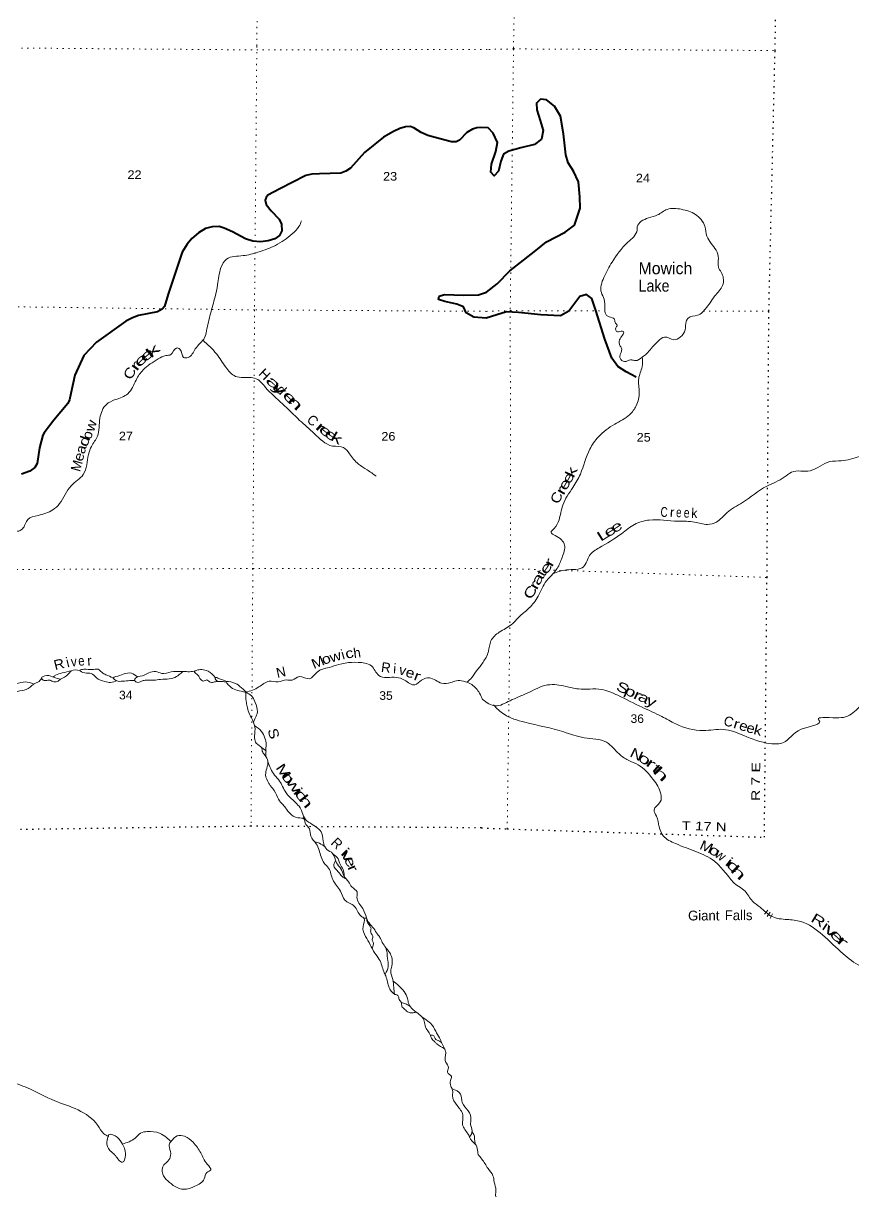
# Model space of a CAD drawing. Header units: feet. Extents: x -252658 to 9, y -366365 to -181930.
# Drawn here: x -228982 to -212067, y -223389 to -199600 of the extents above; entities that cross this region are included whole.
import ezdxf
from ezdxf.enums import TextEntityAlignment as Align

# ---------------------------------------------------------------- set-up
doc = ezdxf.new("R2010")
doc.units = ezdxf.units.FT
doc.header["$LTSCALE"] = 80
doc.linetypes.add('DOTTED', pattern=[1.5, 0.3, -1.2])
for name, color, linetype, lineweight in [('26', 7, 'Continuous', 40), ('39', 7, 'Continuous', 13), ('6', 7, 'DOTTED', 25), ('7', 7, 'DOTTED', 13)]:
    doc.layers.add(name, color=color, linetype=linetype, lineweight=lineweight)
doc.layers.add('41', color=7, linetype='Continuous')

msp = doc.modelspace()

# ---------------------------------------------------------------- linework, layer by layer
at = {"layer": '26'}
for points in [[(-219534.03, -205077.33), (-219317.74, -204906.84), (-219059.28, -204645.7), (-218779.12, -204429.04), (-218527.32, -204228.21), (-218311.99, -204049.16), (-217929.33, -203853.62), (-217740.6, -203714.56), (-217688.54, -203548.03), (-217626.25, -203365.5), (-217629.92, -203134.04), (-217661.03, -202827.86), (-217761.53, -202611.56), (-217868.53, -202439.48), (-217915.21, -202278.04), (-217967.23, -201850.91), (-218026, -201492.14), (-218150.81, -201289.7), (-218310.56, -201155.34), (-218433.29, -201142.09), (-218512.71, -201227.86), (-218510.06, -201362.71), (-218437.78, -201580.75), (-218377.43, -201784.58), (-218411.48, -201963.36), (-218557.55, -202066.6), (-218836.23, -202138.38), (-219082.65, -202206.44), (-219190.02, -202267.79), (-219245.86, -202410.14), (-219288.17, -202608.96), (-219377.81, -202708.72), (-219445.55, -202635.62), (-219433.75, -202466.69), (-219344.53, -202211.97), (-219310.39, -202025.15), (-219399.1, -201837.14), (-219501.79, -201729.24)], [(-219501.79, -201729.24), (-219667.48, -201723.31), (-219733.68, -201732.24), (-219823.04, -201753.53), (-219938.21, -201827.14), (-220082.81, -201980.68), (-220157.05, -202013.21), (-220252.14, -202013.09), (-220578.96, -201926.96), (-220731.47, -201885.49), (-220865.38, -201825.16), (-221016.55, -201732.23), (-221095.25, -201703.81), (-221186.75, -201706.69), (-221302.83, -201739.84), (-221433.54, -201804.6), (-221634.76, -201917.54), (-222022.58, -202229.61), (-222309.94, -202550.82), (-222401.54, -202609.22), (-222504.21, -202651.45), (-222938.84, -202668.9), (-223095.11, -202673.08), (-223222.8, -202700.07), (-223752.92, -202970.3), (-223993.82, -203102.66), (-224031.2, -203149.89), (-224050.35, -203205.23), (-224032.22, -203289.59), (-223925.18, -203423.7), (-223762.24, -203592.66), (-223714.2, -203690.55), (-223708.66, -203824.9), (-223756.75, -203920.44), (-223855.39, -203988.49), (-223990.78, -204035.39), (-224143.72, -204049.83), (-224301.39, -204039.64), (-224452.8, -203994.11), (-224718.56, -203846.19), (-224884.32, -203771.44), (-224990.85, -203740.51), (-225131.11, -203745.9), (-225266.91, -203783.85), (-225411.94, -203869.35), (-225546.81, -203984.27), (-225637.45, -204099.25), (-225739.11, -204260.18), (-226030.8, -205121.21), (-226104.12, -205370.2), (-226152.31, -205427.5), (-226246.19, -205479.46), (-226633.25, -205555.84), (-226756.51, -205602.05), (-226888.04, -205671.93), (-227492.36, -206094.46), (-227744.96, -206367.7), (-227932.74, -206772.58), (-228015.5, -207140.32), (-228037.27, -207270.88), (-228076.26, -207347.15), (-228359.78, -207684.52), (-228555.89, -207942.25), (-228581.91, -207990.35), (-228652.07, -208253.45), (-228702.06, -208571.18), (-228747.85, -208650.22), (-228848.69, -208726.72), (-229020.17, -208786.45)], [(-219539.15, -205609.5), (-219795.3, -205585.58), (-219947.17, -205501.35), (-220004.07, -205379.87), (-220138.14, -205322.01), (-220386.94, -205270.97), (-220513.11, -205225.29), (-220502.32, -205162.96), (-220391.25, -205123.87), (-220011.31, -205140.07), (-219697.47, -205133.4), (-219534.03, -205077.33)], [(-216485.34, -206813.66), (-216683.56, -206699.06), (-216853.64, -206590.77), (-216980.86, -206426.54), (-217121.91, -206038.8), (-217307.23, -205451.41), (-217387.31, -205207.14), (-217493.24, -205127.64), (-217630.57, -205164.55), (-217859.24, -205466.23), (-218025.32, -205557.2), (-218425.94, -205539.26), (-218882.66, -205492.61), (-219126.26, -205482.22), (-219326.25, -205540.67), (-219539.15, -205609.5)]]:
    msp.add_lwpolyline(points, dxfattribs=at)
at = {"layer": '39'}
for p, q in [((-213798.45, -217675.91), (-213866.73, -217757.25)), ((-213751.34, -217710.47), (-213809.77, -217804.09)), ((-213705.41, -217746.99), (-213747.68, -217840.92))]:
    msp.add_line(p, q, dxfattribs=at)
for points in [[(-216358.32, -206404.02), (-216499.98, -206473.42), (-216574.35, -206458.62), (-216626.77, -206464.15), (-216689.47, -206489.71), (-216793.82, -206452.49), (-216815.33, -206389.89), (-216777.52, -206237.32), (-216807.13, -206178.67), (-216821.92, -206049.73), (-216760.54, -205955.74), (-216739.61, -205879.47), (-216791.91, -205872.93), (-216882.62, -205880.11), (-216897.99, -205807.51), (-216871.21, -205749.41), (-216912.97, -205696.69), (-216928.34, -205624.09), (-216974.41, -205599.5), (-217084.7, -205552.16), (-217121.71, -205429.04), (-217137.67, -205217.59), (-217192.74, -205088.26), (-217143.24, -204778.83), (-216974.89, -204466.51), (-216652.52, -204061.1), (-216464.69, -203813.36), (-216459.98, -203747), (-216232.55, -203566.06), (-216048.65, -203505.44), (-215850.09, -203390.63), (-215562.07, -203389.37), (-215275.11, -203492.75), (-215082.24, -203736.1), (-215039.99, -203937.74), (-214853.61, -204225.3), (-214805, -204394.81), (-214806.77, -204567.86), (-214747.43, -204673.07), (-214709.56, -204908.89), (-214856.84, -205130.85), (-215046.83, -205392.65), (-215233.74, -205549.83), (-215419.61, -205606.4), (-215460.61, -205676.44), (-215484.47, -205843.24), (-215580.65, -205991.23), (-215714.16, -206048.31), (-215902.91, -205992.16), (-216034.72, -206079.44), (-216175.18, -206224.99), (-216275.02, -206336.73), (-216358.24, -206400.33)], [(-234279.54, -210716.61), (-234110.06, -210601.57), (-233821.21, -210324.69), (-233505.36, -210146.81), (-233261.86, -210135.35), (-232852.64, -210226.4), (-232370.49, -210273.93), (-232056.54, -210257.18), (-231823.5, -210108.63), (-231644.35, -209925.24), (-231457.54, -209602.94), (-231132.37, -209487.61), (-230661.8, -209492.71), (-230032.63, -209694.92), (-229548.43, -209909.66), (-229372.97, -209869.26), (-229236.44, -209888.87), (-229100.38, -209948.76), (-229001.29, -209903.5), (-228890.43, -209711.32), (-228682.3, -209628.97), (-228381.29, -209515.39), (-228243.02, -209387.97), (-228005.44, -209023.92), (-227759.37, -208792.91), (-227652, -208385.14), (-227591.74, -208220.61), (-227470.66, -208014.44), (-227420.1, -207648.36), (-227288.08, -207367.77), (-227105.91, -207269.02), (-226849.04, -207146.91), (-226680.85, -206868.73), (-226539.66, -206662.77), (-226231.31, -206438.48), (-226073.62, -206369.69), (-225972.84, -206350.63), (-225860.65, -206216.88), (-225790.52, -206239.8), (-225712.04, -206407.85), (-225621.55, -206408.83), (-225474.7, -206235.16), (-225284.95, -206005.56), (-225245.14, -205869.01), (-225164.58, -205517.36), (-225072.05, -205173.9), (-225020.9, -204928.69), (-224950.39, -204576.93), (-224837.75, -204404.91), (-224499.03, -204334.04), (-224196.5, -204262.79), (-223998.6, -204194.43), (-223840.91, -204125.63), (-223496.25, -203891.66), (-223359.69, -203738.03), (-223308.06, -203623.77)], [(-225321.27, -206055.65), (-225041.45, -206336.55), (-224853.55, -206606.5), (-224654.63, -206793.98), (-224333.13, -206819.62), (-224200.85, -206859.33), (-224039.85, -207022.23), (-223697.79, -207352.27), (-223345.77, -207690.47), (-223049.23, -207957.58), (-222674.11, -208213.44), (-222449.24, -208246.09), (-222332.03, -208370.24), (-222147.47, -208581.74), (-221969.83, -208698.49), (-221786.36, -208831.41)], [(-216358.24, -206400.33), (-216362.28, -206597.5), (-216431.23, -206840.34), (-216419.97, -207118.16), (-216481.22, -207395.28), (-216618.03, -207577.1), (-216920.09, -207769.4), (-217253.05, -208027.81), (-217428.84, -208279.68), (-217621.32, -208784.96), (-217773.15, -209057.18), (-217980.3, -209421.45), (-218055.87, -209720.57), (-218156.34, -209894.68), (-218217.6, -209976.6), (-218137.64, -210035.73), (-217942.3, -210234.83), (-217995.25, -210487.88), (-218092.16, -210708.31), (-218336.82, -210997.76), (-218501.14, -211310.11), (-218690.8, -211539.72), (-218869.63, -211694.96), (-219026.33, -211852.44), (-219273.63, -212007.03), (-219444.65, -212186.5), (-219497.22, -212403.33), (-219544.75, -212521.61), (-219606.09, -212618.54)], [(-218180.07, -210817.41), (-217901.13, -210738.32), (-217556.06, -210673.22), (-217432.86, -210442.98), (-217239.93, -210287.86), (-216779.8, -210000.49), (-216518.05, -209811.83), (-216215.02, -209722.17), (-215629.17, -209745.91), (-215290.98, -209763.25), (-215027.63, -209812.07), (-214847.9, -209765.5), (-214630.4, -209570.38), (-214316.11, -209364.11), (-213821.28, -209032.79), (-213462.91, -208849.09), (-213312.81, -208745.88), (-212933.87, -208717.33), (-212533.19, -208532.02), (-212299.39, -208516.15), (-211927.89, -208427.15), (-211644.92, -208329.25)], [(-224442.66, -213234.37), (-224177.89, -213124.43), (-223969.36, -213007.84), (-223784.44, -213017.9), (-223615.07, -212981.46), (-223496.42, -212982.74), (-223350.8, -212913.82), (-223148.16, -212956.3), (-222991.7, -212821.01), (-222747.21, -212724.95), (-222547.41, -212666.69), (-222018.14, -212640.19), (-221884.02, -212694.01), (-221733.45, -212889.03), (-221369.88, -212929.23), (-221207.61, -212983.36), (-220995.58, -213082.35), (-220859.68, -212985.11), (-220700.24, -212938.49), (-220450.12, -213047.97), (-220266.95, -213035.85), (-220147.83, -212996.85), (-220007.13, -213004.42), (-219835.01, -213076.79), (-219678.17, -213251.73), (-219614.41, -213380.34)], [(-219932.51, -213027.26), (-219833.31, -212931.77), (-219735.08, -212787.79), (-219665.73, -212705.95), (-219606.09, -212618.54)], [(-228226.74, -212967.77), (-228353.01, -212930.14), (-228501.4, -212892.28), (-228608.64, -212947.52), (-228558.89, -212992.38), (-228454.2, -212983.44), (-228380.12, -213012.44), (-228291.64, -213013.4), (-228224.19, -212966.4)], [(-227999.43, -212792.96), (-228189.03, -212839.26), (-228322.3, -212884.14), (-228375.04, -212921.85)], [(-227829.37, -212787.55), (-227999.43, -212792.96), (-228078.87, -212878.72), (-228168.04, -212936.18), (-228226.74, -212967.77)], [(-227154.12, -212936.67), (-227296.45, -212875.11), (-227380.34, -212825.86), (-227458.06, -212764.58), (-227580.8, -212769.3), (-227749.68, -212763.44), (-227826.36, -212784.77), (-227730.42, -212836.17), (-227595.8, -212847.7), (-227492.25, -212935.44), (-227318.19, -213013.87), (-227203.78, -213033.24), (-227072.27, -212995.15)], [(-226655.36, -212918.31), (-226773.16, -212844.52), (-226942.32, -212862.83), (-227099.79, -212913.5), (-227150.33, -212935.11), (-227104.64, -212983.95), (-226988.29, -213009.39), (-226843.33, -212996.85), (-226709.8, -212989.3)], [(-225767.11, -212809.08), (-225968.33, -212816.98), (-226159.75, -212847.13), (-226282, -212809.55), (-226419.1, -212838.28), (-226596.9, -212906.86), (-226655.34, -212916.3), (-226691.91, -212948.13), (-226712.38, -212978.13), (-226668.71, -213026.95), (-226571.92, -213005.84), (-226499.28, -212986.48), (-226322.29, -212986.38), (-226181.31, -212969.78), (-226004.2, -212959.61), (-225860.85, -212912.82), (-225800.04, -212873.19), (-225726.65, -212808.99)], [(-225497.67, -212804.11), (-225624.35, -212812.64), (-225686.65, -212807.94), (-225763.09, -212809.13)], [(-225070.89, -212930.82), (-225213.92, -212800.97), (-225342.27, -212769.37), (-225455.1, -212786.28), (-225493.57, -212808.02), (-225441.92, -212862.97), (-225378.58, -212950.27), (-225310.82, -213003.38), (-225236.16, -212982.03), (-225166.32, -213029.12), (-225081.73, -213019.96), (-225002.68, -213014.64)], [(-228768.91, -213064.63), (-228943.37, -213020.44), (-229124.74, -213050.71), (-229263.9, -213083.45), (-229287.49, -213208.08), (-229108.56, -213214.05), (-228921.06, -213175.79), (-228768.04, -213064.34)], [(-228609.26, -212949.84), (-228682.58, -213027.61), (-228722.99, -213043.29), (-228773.55, -213066.91)], [(-224831.19, -213014.64), (-224962.4, -212962.84), (-225036.48, -212933.83), (-225068.6, -212929.46), (-225066.92, -212957.68), (-225005.22, -213012.73), (-224930.79, -213011.53), (-224842.88, -213028.29)], [(-224432.58, -213232.46), (-224563.91, -213112.19), (-224705.79, -213034.11), (-224842.42, -213022.55), (-224800.86, -213079.41), (-224683.27, -213171.33), (-224540.96, -213213.16), (-224440.44, -213233.45)], [(-219614.41, -213380.34), (-219357.49, -213509.49), (-219054.29, -213403.73), (-218708.33, -213252.1), (-218289.69, -213083.06), (-217917.39, -213112.8), (-217662.14, -213165.57), (-217188.92, -213174.14), (-216855.81, -213294.06), (-216360.84, -213538.3), (-215961.95, -213725.26), (-215673.48, -213876.95), (-215110.93, -214013.17), (-214703.84, -213988.91), (-214290.19, -214111.62), (-213754.14, -214277.77), (-213480.02, -214258.26), (-213116.72, -213986.06), (-212758.3, -213798.33), (-212762.29, -213794.26), (-212546.31, -213748.04), (-212132.93, -213699.69), (-211996.93, -213596.36), (-211858.62, -213464.87), (-211563.2, -213330.86), (-211550.9, -213326.84), (-211076.58, -213210.77), (-210878.76, -213168.4)], [(-224442.66, -213234.37), (-224436.74, -213415.73), (-224417.86, -213520.69), (-224383.08, -213641.93), (-224308.44, -213793.82), (-224256.37, -213983.74), (-224264.51, -214162.93), (-224231.57, -214270.05), (-224118.15, -214374.02), (-224108.76, -214430.52), (-224055.45, -214515.71), (-223996.5, -214633.18), (-224016.39, -214786.06), (-224040.03, -214914.73), (-223971.7, -215090.72), (-223940.12, -215141.43), (-223862.8, -215236.94), (-223778.38, -215413.11), (-223685.17, -215524.91), (-223548.42, -215697.62), (-223382.59, -215792.08), (-223252.16, -215817.67), (-223234.91, -215890.37), (-223147.9, -216016.21), (-223115.46, -216165.63), (-223010.67, -216319.86), (-222907.19, -216584.87), (-222848.35, -216712.41), (-222755.04, -216816.16), (-222671.31, -217050.74), (-222513.17, -217286.13), (-222426.79, -217466.34), (-222231.16, -217591.34), (-222092.73, -217792.27), (-222028.99, -217845.34), (-222053, -218006.23), (-222001.1, -218210.25), (-221906.51, -218376.45), (-221813.98, -218546.67), (-221721, -218678.61), (-221629.36, -218925.36), (-221590.16, -219012.41), (-221518.62, -219256.93), (-221461.34, -219346.18), (-221403.54, -219389.2)], [(-224440.32, -213233.4), (-224326.87, -213308.14), (-224234.48, -213490.44), (-224214.47, -213669.94), (-224261.95, -213774.18), (-224288.98, -213844.6)], [(-219394.09, -213490.54), (-219177.97, -213680.26), (-218754.67, -213843.31), (-217959.11, -214040.12), (-217545.43, -214158.8), (-217085.15, -214251.78), (-216831.8, -214489.66), (-216645.79, -214616.22), (-216443.35, -214712.75), (-216134.21, -215009.53), (-215980.12, -215302.81), (-215991.88, -215467.72), (-216116.41, -215631.54), (-216069.36, -215756.76), (-216013.16, -215972.63), (-215932.46, -216156.53), (-215680.32, -216315.92), (-215269.1, -216478.86), (-214888.43, -216673.7), (-214699.06, -216866.69), (-214595.6, -216990.45), (-214512.09, -217095.89), (-214262.29, -217287.46), (-214113.29, -217488.12), (-213955.47, -217614.41), (-213709.68, -217803.93), (-213406.16, -217863.19), (-213124.61, -217904.13), (-212682.3, -218178.05), (-212261.27, -218562.44), (-211907.39, -218817.39), (-211531.23, -219060.49), (-211372.16, -219261.24), (-211219.47, -219298.94), (-211051.19, -219387.09), (-210913.06, -219468.91), (-210747.84, -219462.45), (-210593.93, -219576.62), (-210349.39, -219691.67), (-210132.07, -219711.87), (-209981.22, -219731.43), (-209808.89, -219817.61), (-209643.79, -219823.22), (-209540.8, -219796.04), (-209458.31, -219804.88)], [(-224269.49, -213911.85), (-224130.12, -214023.38), (-224053.37, -214167.23), (-224028.72, -214294.41), (-224033.71, -214376.95), (-224030.31, -214429.36)], [(-224126.76, -214359.23), (-224080.08, -214386.52), (-224030.31, -214429.36)], [(-224035.7, -214546.14), (-224034.94, -214481.68), (-224030.37, -214428.4)], [(-223994, -214646.53), (-223859.08, -214920.72), (-223755.93, -215042.7), (-223692.83, -215150.15), (-223621.97, -215281.85), (-223478.93, -215432.47), (-223306.43, -215643.84), (-223249.82, -215789.49), (-223126.44, -215901.62), (-222891.57, -216111.65), (-222855.8, -216319.52), (-222792.8, -216435.03), (-222673.06, -216514.88), (-222596.85, -216705.07), (-222505.79, -216828.93), (-222445.15, -216974.63), (-222348.03, -217096.54), (-222278.85, -217200.03), (-222173.45, -217301.89), (-222178.73, -217408.6), (-222058.78, -217641.56), (-221980.51, -217827.73), (-221931.47, -217933.01), (-221834.28, -218048.89), (-221761.19, -218162.49), (-221707.68, -218229.54), (-221660.6, -218330.77), (-221591.46, -218438.29), (-221553.82, -218658.26), (-221539.63, -218819.57), (-221605.33, -218978.51)], [(-223289.31, -215801.51), (-223267.87, -215785.26), (-223240.8, -215801.53)], [(-223032.3, -216277.32), (-222942.18, -216310.53), (-222826.69, -216381.47)], [(-222662.99, -216529.62), (-222561.72, -216624.87), (-222530.54, -216709.81), (-222475.46, -216815.16), (-222436.63, -216934.43), (-222434.99, -216985.77)], [(-222618.6, -216672.6), (-222649.83, -216762.91), (-222558.79, -216888.79), (-222483.43, -216980.26), (-222392.12, -217044.25)], [(-222049.64, -217820.58), (-221990.64, -217833.66), (-221981.92, -217829.85)], [(-221979.97, -217829.85), (-221955.65, -217936.78), (-221890.54, -218044.25), (-221897.49, -218122.74), (-221854.5, -218229.97), (-221869.05, -218270.1), (-221847.57, -218324.72), (-221864.51, -218446.33)], [(-221597.53, -218422.94), (-221472.91, -218618.85), (-221465.15, -218814.34), (-221486.39, -218910.8), (-221448.26, -219088.48), (-221426.02, -219249.87), (-221411.42, -219383.01)], [(-221442.6, -219113.99), (-221215.76, -219328.7), (-221145.02, -219470.48), (-221122.19, -219581.52), (-221037.04, -219695.25), (-220905.52, -219799.41), (-220795.95, -219889.23), (-220676.33, -219979.16), (-220571.6, -220137.42), (-220496.81, -220277.22), (-220394.79, -220495.88)], [(-221403.54, -219389.2), (-221335.54, -219424.09), (-221325.91, -219460.46), (-221314.27, -219496.84), (-221270.72, -219555.73), (-221261.54, -219630.37), (-221201.96, -219695.47), (-221128.24, -219754.69), (-221047.92, -219765.63), (-220969.06, -219753.39)], [(-221268.68, -219553.74), (-221190.56, -219580.78), (-221099.62, -219626.68)], [(-237111.85, -219797.6), (-236949.71, -219827.08), (-236789.68, -219901.33), (-236611.88, -220003.98), (-236368.64, -220014.67), (-236154.91, -220139.87), (-236055.71, -220255.76), (-235875.4, -220316.13), (-235758.88, -220327.47), (-235564.07, -220351.74), (-235319.28, -220400.72), (-235062.77, -220480.04), (-234611.83, -220615.87), (-234004.69, -220809.78), (-233533.66, -220947.84), (-233178.73, -221038.3), (-233180.72, -221036.26), (-232933.7, -221067.14), (-232768.01, -221002.46), (-232667.13, -220975.35), (-232503.62, -221095.97), (-232386.56, -221060.98), (-232225.89, -221080.85), (-232061.68, -221141.05), (-231629.33, -221147.75), (-231192.35, -221102.12), (-230936.83, -221094.81), (-230650.75, -221053.59), (-230395.05, -221030.18), (-230177.69, -221018.43), (-229827.8, -221024.23), (-229594.83, -221052.94), (-229278.22, -221153.06), (-228893.74, -221296.22), (-228341.71, -221558.03), (-227865.22, -221744.49), (-227464.65, -222059.05), (-227337.93, -222229.64), (-227244.07, -222287.06)], [(-220837.52, -219857.68), (-220798.82, -219961.72), (-220764.06, -220084.97), (-220702.76, -220174.27), (-220657.76, -220281.52), (-220590.26, -220356.79), (-220548.5, -220397.53), (-220394.79, -220495.88)], [(-220681.62, -220222.21), (-220606.92, -220233.73), (-220585.44, -220288.35), (-220541.55, -220319.04), (-220455.57, -220368.41)], [(-220371, -220641.1), (-220371.27, -220548.51), (-220394.79, -220495.88)], [(-220370.86, -220633.36), (-220369.78, -220764.07), (-220308.86, -220885.6), (-220330.04, -220976.02), (-220248.63, -221065.53), (-220269.66, -221143.87), (-220262.94, -221256.75), (-220225.77, -221345.79), (-220226.98, -221448.51), (-220134.87, -221654.98), (-220018.42, -221843.58), (-220022.78, -222042.96), (-219912.41, -222235.53), (-219859.32, -222338.84), (-219813.72, -222395.73), (-219748.17, -222464.93), (-219713.93, -222600.5), (-219703.25, -222654.75)], [(-220239.26, -221309.97), (-220065.79, -221424.07), (-220029.57, -221593.67), (-219906.87, -221764.21), (-219852.67, -221944.08), (-219859.77, -222034.65), (-219829.15, -222167.94), (-219879.23, -222300.73)], [(-226959.76, -222440.63), (-226703.42, -222319.1), (-226589.6, -222217.6), (-226454.46, -222184.82), (-226201.45, -222219.79), (-226063.68, -222305.88), (-225968.12, -222389.51)], [(-219835.38, -222188.64), (-219783.99, -222261.09), (-219776.96, -222347.79), (-219764.6, -222440.64)], [(-227249.79, -222283.56), (-227280.08, -222441.78), (-227179.44, -222606.04), (-227101.81, -222675.37), (-227034.5, -222766.74), (-226960.59, -222809.85), (-226900.52, -222661.43), (-226921.01, -222522.21), (-227007.72, -222370.19), (-227159.19, -222251.72), (-227241.66, -222252.84), (-227245.3, -222286.31)], [(-225970.55, -222387.38), (-225844.08, -222274.02), (-225691.31, -222281.72), (-225519.76, -222402.42), (-225363.4, -222617.65), (-225227.43, -222856.82), (-225160.34, -222966.33), (-225237.42, -223021.9), (-225291.19, -223148.22), (-225482.03, -223299.25), (-225714.05, -223361.2), (-226035.86, -223190.52), (-226136.79, -223050.43), (-226114.48, -222863.33), (-226035.17, -222789.65), (-225977.49, -222673.44), (-225999.71, -222510.03), (-225992.52, -222411.4), (-225968.48, -222389.2)], [(-219703.25, -222654.75), (-219567.81, -222838.98), (-219502.39, -222940.23), (-219403.15, -223084.07), (-219378.35, -223219.14), (-219341.72, -223378.47), (-219348.85, -223485.06), (-219273.66, -223616.59), (-219124.48, -223799.14), (-218975.11, -223963.58), (-218761.82, -224180.96), (-218612.27, -224327.29), (-218504.63, -224436.99), (-218444.96, -224510.01), (-218390.89, -224540.72), (-218319.36, -224635.99), (-218135.13, -224740.39), (-217965.23, -224866.8), (-217833.32, -224966.67), (-217673.2, -225064.81), (-217529.83, -225225.17), (-217494.8, -225344.23), (-217351.34, -225496.54), (-217243.4, -225576.07), (-217208.14, -225673), (-217100.58, -225790.75), (-216990.48, -225856.21), (-216904.71, -225937.53), (-216812.44, -225974.64), (-216631.93, -226048.82), (-216448.69, -226052.6), (-216312.12, -226090.13), (-216175.89, -226161.88), (-216030.54, -226129.06), (-215870.17, -226203.05), (-215753.62, -226228.32), (-215548.29, -226435.56), (-215367.43, -226475.54), (-215197.08, -226557.67), (-215128.75, -226769.63), (-214988.08, -226996.37), (-214820.25, -227128.79), (-214666.33, -227242.97), (-214600.58, -227312.02), (-214561, -227380.82)]]:
    msp.add_spline(points, degree=3, dxfattribs=at)
at = {"layer": '6'}
msp.add_line((-219639.15, -215995.27), (-224337.94, -215963.03), dxfattribs=at)
for points in [[(-219639.15, -215995.27), (-219113.28, -216017.28), (-213868.34, -216186.44), (-213814.14, -210892.32), (-213776.7, -205465.23), (-213649.8, -200153.7), (-213556.46, -194775.58), (-213454.49, -189536.12), (-213339.7, -183439.64)], [(-224337.94, -215963.03), (-229666.67, -216038.27), (-230119.33, -216049.48), (-230488.98, -216013.25), (-232074.25, -215875.21), (-234966.17, -215851.95), (-235436.68, -215840.81), (-240309.17, -215771.92), (-240782.23, -215807.09), (-245532.21, -215753.63), (-246008.79, -215746.45), (-251015.01, -215673.23)]]:
    msp.add_lwpolyline(points, dxfattribs=at)
at = {"layer": '7'}
for p, q in [((-215114.76, -205462.58), (-213776.7, -205465.23)), ((-218166.98, -210743.25), (-213814.14, -210892.32))]:
    msp.add_line(p, q, dxfattribs=at)
for points in [[(-224139.02, -183442.35), (-224096.4, -189574.71), (-224173.41, -194753.16), (-224219.72, -200066.7), (-224266.65, -205440.46), (-224300.38, -210709.83), (-224337.94, -215963.03)], [(-218961.52, -198760.21), (-218984.75, -200120.52), (-219051.45, -205454.76), (-219042.86, -210713.26), (-219113.28, -216017.28)], [(-245469.54, -199971.31), (-239993.32, -200010.48), (-234822.57, -200028.21), (-229501.6, -200099.94), (-224222.51, -200141), (-219486.39, -200130.35)], [(-219486.39, -200130.35), (-218984.75, -200120.52), (-213649.8, -200153.7)], [(-219537.8, -205468.88), (-224266.65, -205440.46), (-229555.46, -205371.1), (-234932.49, -205284.69), (-240121.36, -205260.69), (-245495.13, -205232.71), (-250722.71, -205087.45), (-250898.07, -205046.92)], [(-219537.8, -205468.88), (-219051.45, -205454.76), (-217118.51, -205458.6)], [(-250956.77, -210380.9), (-250867.33, -210379.79), (-245520.6, -210484.03), (-240233.54, -210531.22), (-234843.86, -210567.4), (-229596.31, -210733.04), (-224300.38, -210709.83), (-219588.3, -210713.35)], [(-219588.3, -210713.35), (-219042.86, -210713.26), (-218459.1, -210733.25)]]:
    msp.add_lwpolyline(points, dxfattribs=at)

# ---------------------------------------------------------------- texts
at = {"layer": '41'}
for s, height, p in [('Mowich', 242, (-216434.66, -204712.3)), ('Giant', 200, (-215424.37, -217882.42)), ('Falls', 200, (-214675.38, -217875.97))]:
    msp.add_text(s, height=height, dxfattribs=at).set_placement(p)
at = {"layer": '41', "width": 0.9}
msp.add_text('Lake', height=242, dxfattribs=at).set_placement((-216434.73, -205067.4))
at = {"layer": '41'}
for s, rotation, width, p in [('e', 42.43, 1.95, (-226398.86, -206426.24)), ('k', 40.472, 2.1, (-226278.92, -206347.6)), ('r', 54.11, 1.85, (-226620.19, -206637.6)), ('e', 46.836, 1.95, (-226516.38, -206525.14)), ('C', 62.562, 1.25, (-226723.85, -206773.98)), ('a', 316.01, 2.1, (-223946.17, -206999.97)), ('y', 316.01, 2.15, (-223824.94, -207108.38)), ('e', 316.122, 2, (-223609.18, -207299.6)), ('n', 316.172, 2.1, (-223503.32, -207407.44)), ('w', 72.813, 1.2, (-227510.22, -207828.09)), ('o', 74.984, 1.05, (-227579.1, -208013.17)), ('r', 318.595, 2.1, (-222975.67, -207907.05)), ('e', 321.591, 1.75, (-222873.81, -207985.24)), ('e', 325.007, 1.65, (-222759.48, -208069.37)), ('k', 330.004, 1.7, (-222637.37, -208136.94)), ('d', 70.219, 1.4, (-227647.93, -208146)), ('e', 72.247, 1.15, (-227754.24, -208462.6)), ('a', 74.713, 1.15, (-227711.94, -208306.02)), ('k', 64.587, 1.55, (-217715.99, -208783.53)), ('e', 60.74, 1.45, (-217784.04, -208910.89)), ('r', 60.41, 1.65, (-217928.51, -209168.32)), ('e', 60.339, 1.45, (-217861.99, -209044.08)), ('C', 65.534, 1.2, (-218016.58, -209305.98)), ('C', 357.948, 0.75, (-215916.13, -209658.22)), ('e', 357.411, 0.75, (-215615.98, -209663.17)), ('e', 357.155, 0.8, (-215457.25, -209672.9)), ('k', 356.975, 0.95, (-215300.75, -209679.56)), ('e', 32.191, 1.55, (-216833.26, -209939.72)), ('L', 31.999, 1.6, (-217107.65, -210105.75)), ('e', 31.973, 1.55, (-216970.28, -210026.59)), ('r', 61.345, 1.6, (-218164.91, -210630.51)), ('t', 61.232, 1.35, (-218330.96, -210849.1)), ('e', 55.67, 1.6, (-218244.49, -210751.63)), ('r', 61.426, 1.6, (-218475.47, -211098.05)), ('a', 59.775, 1.6, (-218409.65, -210973.54)), ('C', 56.614, 1.4, (-218561.52, -211247.12)), ('w', 17.131, 1.2, (-222588.37, -212594.1)), ('c', 15.83, 1.25, (-222307.1, -212532.47)), ('R', 14.059, 1.1, (-228229.97, -212756.87)), ('v', 5.822, 0.9, (-227941.33, -212704.77)), ('e', 4.949, 0.85, (-227790.11, -212688.82)), ('M', 22.671, 1.15, (-222937.79, -212711.8)), ('o', 20.238, 1.2, (-222773.44, -212645.35)), ('v', 347.262, 1.05, (-221266.79, -212879.34)), ('e', 340.898, 1.2, (-221121.02, -212928.52)), ('r', 339.463, 1.35, (-220978.52, -212993.3)), ('S', 336.202, 1.4, (-216797.01, -213231.5)), ('p', 333.639, 1.5, (-216643.05, -213305.47)), ('r', 333.834, 1.55, (-216495.83, -213376.96)), ('a', 333.834, 1.45, (-216368.72, -213430.19)), ('y', 334.854, 1.45, (-216213.29, -213504.09)), ('r', 343.194, 1.25, (-214462.31, -213969.93)), ('e', 342.758, 1.15, (-214319.27, -214013.24)), ('S', 286.771, 1.2, (-223972.28, -214101.82)), ('e', 344.758, 1.1, (-214171.04, -214058.29)), ('k', 345.8, 1.2, (-214023.65, -214101.24)), ('N', 333.366, 1.3, (-216517.51, -214587.1)), ('o', 324.97, 1.65, (-216367.21, -214672.96)), ('M', 304.2, 1.4, (-223756.85, -214898.8)), ('r', 324.337, 1.85, (-216235.66, -214759.76)), ('t', 318.706, 1.85, (-216127.99, -214862.63)), ('h', 314.731, 2.1, (-216045.05, -214967.01)), ('o', 305.164, 1.65, (-223666.96, -215029.29)), ('w', 305.33, 1.65, (-223543.27, -215183.84)), ('i', 308.477, 1.6, (-223457.2, -215312.32)), ('c', 309.409, 2, (-223387.19, -215398.99)), ('h', 308.163, 1.85, (-223295.11, -215517.12)), ('M', 336.289, 1.15, (-215088, -216470.35)), ('i', 315.56, 1.9, (-222487.04, -216560.12)), ('v', 304.593, 1.75, (-222451.68, -216631.22)), ('o', 332.46, 1.4, (-214932.73, -216547.93)), ('e', 298.195, 1.45, (-222400.54, -216731.61)), ('i', 321.803, 1.6, (-214646.38, -216767.46)), ('c', 321.359, 2, (-214567.49, -216850)), ('r', 293.355, 1.45, (-222349.75, -216855.26)), ('h', 315.704, 2.1, (-214466.71, -216977.44)), ('R', 329.043, 1.45, (-212818.44, -217963.76)), ('i', 325.879, 1.45, (-212675.22, -218073.45)), ('v', 319.315, 2, (-212567.55, -218170.42)), ('e', 316.127, 2, (-212456.33, -218271.74)), ('r', 315.848, 2.25, (-212339.56, -218378.73))]:
    msp.add_text(s, height=200, rotation=rotation, dxfattribs=dict(at, width=width)).set_placement(p, align=Align.CENTER)
for s, rotation, p in [('H', 315.417, (-224130.76, -206821.55)), ('d', 316.039, (-223786.81, -207139.68)), ('C', 317.381, (-223146.74, -207765.58)), ('M', 74.2, (-227797.87, -208642.42)), ('r', 357.411, (-215754.48, -209663.82)), ('i', 16.491, (-222437.47, -212558.76)), ('h', 8.451, (-222161.22, -212526.5)), ('i', 13.723, (-228055.57, -212718.57)), ('r', 4.545, (-227626.21, -212686.68)), ('R', 352.725, (-221597.5, -212826.56)), ('i', 355.894, (-221413.73, -212847.44)), ('N', 12.237, (-223706.32, -212919.1)), ('C', 343.76, (-214623.81, -213924.26)), ('R', 315.861, (-222654.17, -216383.8)), ('w', 323.023, (-214819.47, -216628.78))]:
    msp.add_text(s, height=200, rotation=rotation, dxfattribs=at).set_placement(p, align=Align.CENTER)
at = {"layer": '6'}
for s, rotation, width, p in [('R 7 E', 89.413, 1.35, (-213960.78, -215447.49)), ('T 17 N', 358.153, 1.3, (-215554.56, -216035.77))]:
    msp.add_text(s, height=175, rotation=rotation, dxfattribs=dict(at, width=width)).set_placement(p)
at = {"layer": '7'}
for s, width, p in [('22', 1.1, (-226857.15, -202770.88)), ('23', 1.1, (-221644.68, -202804.89)), ('24', 1.1, (-216488.52, -202840.87)), ('27', 1.1, (-227032.37, -208096.93)), ('26', 1.1, (-221679.37, -208103.61)), ('25', 1.1, (-216472.95, -208123.04)), ('34', 1.05, (-227029.12, -213377.2)), ('35', 1.05, (-221721.5, -213386.34)), ('36', 1.05, (-216597.56, -213857.09))]:
    msp.add_text(s, height=175, dxfattribs=dict(at, width=width)).set_placement(p)

doc.saveas('drawing.dxf')
